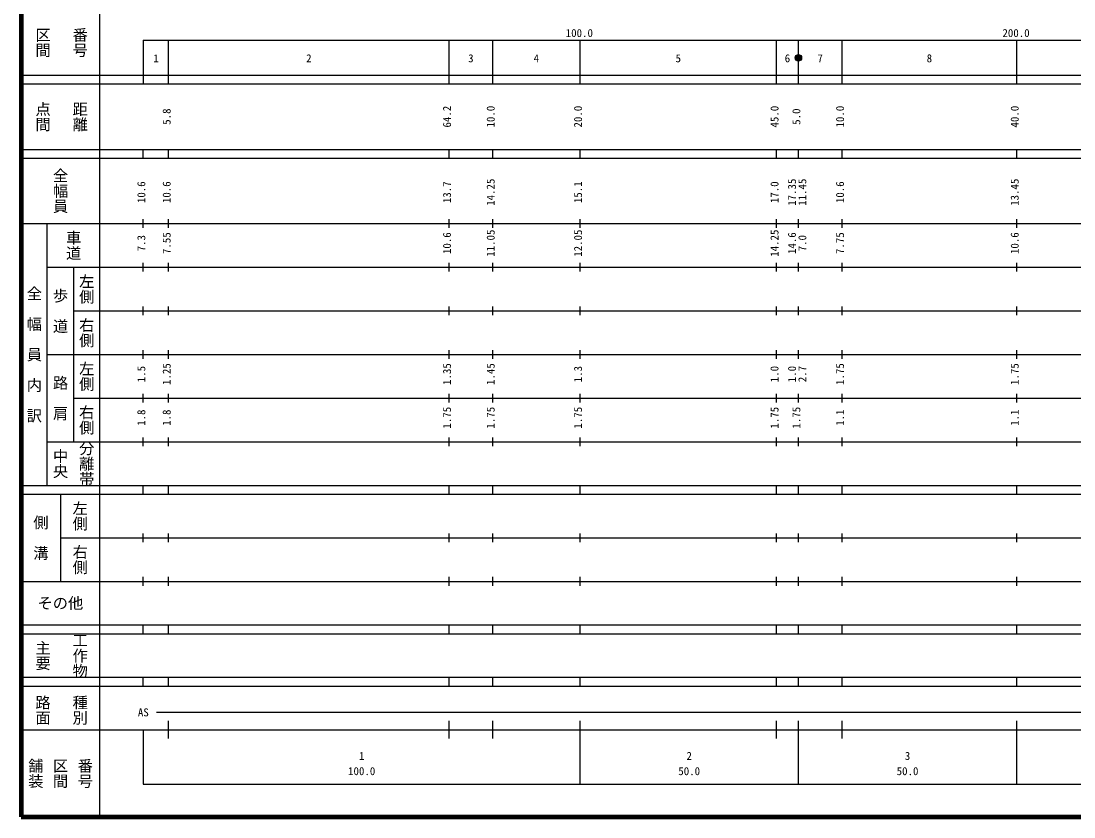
# Model space of a CAD drawing. Units: millimetres on the paper, enlarged 1000 times. Extents: x 40000 to 680000, y 20000 to 380000.
# Drawn here: x 40000 to 281104, y 20000 to 202409 of the extents above; entities that cross this region are included whole.
import ezdxf
from ezdxf.enums import TextEntityAlignment as Align

# ---------------------------------------------------------------- set-up
doc = ezdxf.new("R2010")
doc.units = ezdxf.units.MM
doc.header["$LTSCALE"] = 1000
doc.header["$PDMODE"] = 32
doc.header["$PDSIZE"] = 500
doc.layers.add('M-TTL', color=2, linetype='Continuous', lineweight=140)
doc.layers.add('M-TTL-BAND', color=7, linetype='Continuous', lineweight=25)
doc.styles.add('@ＭＳ ゴシック', font='')
doc.styles.add('ＭＳ ゴシック', font='')
doc.styles.get('@ＭＳ ゴシック').set_extended_font_data('@MS Gothic')
doc.styles.get('ＭＳ ゴシック').set_extended_font_data('MS Gothic')

msp = doc.modelspace()

# ---------------------------------------------------------------- linework, layer by layer
at = {"layer": 'M-TTL'}
for p, q in [((40000, 380000), (40000, 20000)), ((40000, 20000), (680000, 20000))]:
    msp.add_line(p, q, dxfattribs=at)
at = {"layer": 'M-TTL-BAND'}
for p, q in [((58000, 370000), (58000, 20000)), ((68000, 198000), (579000, 198000)), ((68000, 198000), (68000, 188000)), ((73800, 188000), (73800, 198000)), ((138000, 188000), (138000, 198000)), ((148000, 188000), (148000, 198000)), ((168000, 188000), (168000, 198000)), ((213000, 188000), (213000, 198000)), ((218000, 188000), (218000, 198000)), ((228000, 188000), (228000, 198000)), ((268000, 188000), (268000, 198000)), ((40000, 190000), (579000, 190000)), ((40000, 188000), (579000, 188000)), ((40000, 173000), (579000, 173000)), ((68000, 171000), (68000, 173000)), ((73800, 171000), (73800, 173000)), ((138000, 171000), (138000, 173000)), ((148000, 171000), (148000, 173000)), ((168000, 171000), (168000, 173000)), ((213000, 171000), (213000, 173000)), ((218000, 171000), (218000, 173000)), ((228000, 171000), (228000, 173000)), ((268000, 171000), (268000, 173000)), ((40000, 171000), (579000, 171000)), ((68000, 155000), (68000, 157000)), ((73800, 155000), (73800, 157000)), ((138000, 155000), (138000, 157000)), ((148000, 155000), (148000, 157000)), ((168000, 155000), (168000, 157000)), ((213000, 155000), (213000, 157000)), ((218000, 155000), (218000, 157000)), ((228000, 155000), (228000, 157000)), ((268000, 155000), (268000, 157000)), ((40000, 156000), (579000, 156000)), ((46000, 96000), (46000, 156000)), ((46000, 146000), (579000, 146000)), ((52000, 146000), (52000, 106000)), ((68000, 145000), (68000, 147000)), ((73800, 145000), (73800, 147000)), ((138000, 145000), (138000, 147000)), ((148000, 145000), (148000, 147000)), ((168000, 145000), (168000, 147000)), ((213000, 145000), (213000, 147000)), ((218000, 145000), (218000, 147000)), ((228000, 145000), (228000, 147000)), ((268000, 145000), (268000, 147000)), ((52000, 136000), (579000, 136000)), ((68000, 135000), (68000, 137000)), ((73800, 135000), (73800, 137000)), ((138000, 135000), (138000, 137000)), ((148000, 135000), (148000, 137000)), ((168000, 135000), (168000, 137000)), ((213000, 135000), (213000, 137000)), ((218000, 135000), (218000, 137000)), ((228000, 135000), (228000, 137000)), ((268000, 135000), (268000, 137000)), ((46000, 126000), (579000, 126000)), ((68000, 125000), (68000, 127000)), ((73800, 125000), (73800, 127000)), ((138000, 125000), (138000, 127000)), ((148000, 125000), (148000, 127000)), ((168000, 125000), (168000, 127000)), ((213000, 125000), (213000, 127000)), ((218000, 125000), (218000, 127000)), ((228000, 125000), (228000, 127000)), ((268000, 125000), (268000, 127000)), ((52000, 116000), (579000, 116000)), ((68000, 115000), (68000, 117000)), ((73800, 115000), (73800, 117000)), ((138000, 115000), (138000, 117000)), ((148000, 115000), (148000, 117000)), ((168000, 115000), (168000, 117000)), ((213000, 115000), (213000, 117000)), ((218000, 115000), (218000, 117000)), ((228000, 115000), (228000, 117000)), ((268000, 115000), (268000, 117000)), ((68000, 105000), (68000, 107000)), ((73800, 105000), (73800, 107000)), ((138000, 105000), (138000, 107000)), ((148000, 105000), (148000, 107000)), ((168000, 105000), (168000, 107000)), ((213000, 105000), (213000, 107000)), ((218000, 105000), (218000, 107000)), ((228000, 105000), (228000, 107000)), ((268000, 105000), (268000, 107000)), ((46000, 106000), (579000, 106000)), ((40000, 96000), (579000, 96000)), ((68000, 94000), (68000, 96000)), ((73800, 94000), (73800, 96000)), ((138000, 94000), (138000, 96000)), ((148000, 94000), (148000, 96000)), ((168000, 94000), (168000, 96000)), ((213000, 94000), (213000, 96000)), ((218000, 94000), (218000, 96000)), ((228000, 94000), (228000, 96000)), ((268000, 94000), (268000, 96000)), ((40000, 94000), (579000, 94000)), ((49000, 94000), (49000, 74000)), ((68000, 83000), (68000, 85000)), ((73800, 83000), (73800, 85000)), ((138000, 83000), (138000, 85000)), ((148000, 83000), (148000, 85000)), ((168000, 83000), (168000, 85000)), ((213000, 83000), (213000, 85000)), ((218000, 83000), (218000, 85000)), ((228000, 83000), (228000, 85000)), ((268000, 83000), (268000, 85000)), ((49000, 84000), (579000, 84000)), ((68000, 73000), (68000, 75000)), ((73800, 73000), (73800, 75000)), ((138000, 73000), (138000, 75000)), ((148000, 73000), (148000, 75000)), ((168000, 73000), (168000, 75000)), ((213000, 73000), (213000, 75000)), ((218000, 73000), (218000, 75000)), ((228000, 73000), (228000, 75000)), ((268000, 73000), (268000, 75000)), ((40000, 74000), (579000, 74000)), ((40000, 64000), (579000, 64000)), ((68000, 62000), (68000, 64000)), ((73800, 62000), (73800, 64000)), ((138000, 62000), (138000, 64000)), ((148000, 62000), (148000, 64000)), ((168000, 62000), (168000, 64000)), ((213000, 62000), (213000, 64000)), ((218000, 62000), (218000, 64000)), ((228000, 62000), (228000, 64000)), ((268000, 62000), (268000, 64000)), ((40000, 62000), (579000, 62000)), ((40000, 52000), (579000, 52000)), ((68000, 50000), (68000, 52000)), ((73800, 50000), (73800, 52000)), ((138000, 50000), (138000, 52000)), ((148000, 50000), (148000, 52000)), ((168000, 50000), (168000, 52000)), ((213000, 50000), (213000, 52000)), ((218000, 50000), (218000, 52000)), ((228000, 50000), (228000, 52000)), ((268000, 50000), (268000, 52000)), ((40000, 50000), (579000, 50000)), ((71000, 44000), (565000, 44000)), ((73800, 38000), (73800, 42000)), ((138000, 38000), (138000, 42000)), ((148000, 38000), (148000, 42000)), ((168000, 27500), (168000, 42000)), ((213000, 38000), (213000, 42000)), ((218000, 27500), (218000, 42000)), ((228000, 38000), (228000, 42000)), ((268000, 27500), (268000, 42000)), ((40000, 40000), (579000, 40000)), ((68000, 40000), (68000, 27500)), ((68000, 27500), (579000, 27500))]:
    msp.add_line(p, q, dxfattribs=at)
for radius in [750, 600, 450, 300, 150, 100]:
    msp.add_circle((218000, 194000), radius, dxfattribs=at)
msp.add_point((218000, 194000), dxfattribs=at)

# ---------------------------------------------------------------- texts
at = {"layer": 'M-TTL-BAND', "style": '@ＭＳ ゴシック'}
for s, p in [('区間', (45000, 197500)), ('番号', (53500, 197500)), ('点間', (45000, 180500)), ('距離', (53500, 180500)), ('全幅員', (49000, 163500)), ('車道', (52000, 151000)), ('左側', (55000, 141000)), ('全\u3000幅\u3000員\u3000内\u3000訳', (43000, 126000)), ('歩\u3000道', (49000, 136000)), ('右側', (55000, 131000)), ('左側', (55000, 121000)), ('路\u3000肩', (49000, 116000)), ('右側', (55000, 111000)), ('中央', (49000, 101000)), ('分離帯', (55000, 101000)), ('左側', (53500, 89000)), ('側\u3000溝', (44500, 84000)), ('右側', (53500, 79000)), ('主要', (45000, 57000)), ('工作物', (53500, 57000)), ('路面', (45000, 44500)), ('種別', (53500, 44500)), ('舗装', (43333, 30000)), ('区間', (49000, 30000)), ('番号', (54667, 30000))]:
    msp.add_text(s, height=2566, rotation=270, dxfattribs=at).set_placement(p, align=Align.MIDDLE_CENTER)
at = {"layer": 'M-TTL-BAND', "style": 'ＭＳ ゴシック'}
for s, p in [('100.0', (167844, 198195)), ('200.0', (267844, 198195)), ('1', (70900, 192405)), ('2', (105900, 192405)), ('3', (143000, 192405)), ('4', (158000, 192405)), ('5', (190500, 192405)), ('6', (215500, 192405)), ('7', (223000, 192405)), ('8', (248000, 192405)), ('AS', (68000, 42500)), ('1', (118000, 32523)), ('2', (193000, 32523)), ('3', (243000, 32523)), ('100.0', (118000, 29033)), ('50.0', (193000, 29033)), ('50.0', (243000, 29033))]:
    msp.add_text(s, height=1833, dxfattribs=at).set_placement(p, align=Align.BOTTOM_CENTER)
for s, p in [('5.8', (74800, 180500)), ('64.2', (139000, 180500)), ('10.0', (149000, 180500)), ('20.0', (169000, 180500)), ('45.0', (214000, 180500)), ('5.0', (219000, 180500)), ('10.0', (229000, 180500)), ('40.0', (269000, 180500)), ('10.6', (69000, 163174)), ('10.6', (74800, 163174)), ('13.7', (139000, 163174)), ('14.25', (149000, 163174)), ('15.1', (169000, 163174)), ('17.0', (214000, 163174)), ('17.35', (218000, 163174)), ('11.45', (220370, 163174)), ('10.6', (229000, 163174)), ('13.45', (269000, 163174)), ('11.05', (149000, 151500)), ('12.05', (169000, 151500)), ('14.25', (214000, 151500)), ('7.3', (69000, 151500)), ('7.55', (74800, 151500)), ('10.6', (139000, 151500)), ('14.6', (218000, 151500)), ('7.0', (220370, 151500)), ('7.75', (229000, 151500)), ('10.6', (269000, 151500)), ('1.5', (69000, 121500)), ('1.25', (74800, 121500)), ('1.35', (139000, 121500)), ('1.45', (149000, 121500)), ('1.3', (169000, 121500)), ('1.0', (214000, 121500)), ('1.0', (218000, 121500)), ('2.7', (220370, 121500)), ('1.75', (229000, 121500)), ('1.75', (269000, 121500)), ('1.75', (139000, 111500)), ('1.75', (149000, 111500)), ('1.75', (169000, 111500)), ('1.75', (214000, 111500)), ('1.75', (219000, 111500)), ('1.8', (69000, 111500)), ('1.8', (74800, 111500)), ('1.1', (229000, 111500)), ('1.1', (269000, 111500))]:
    msp.add_text(s, height=1833, rotation=90, dxfattribs=at).set_placement(p, align=Align.BOTTOM_CENTER)
msp.add_text('その他', height=2566, dxfattribs=at).set_placement((49000, 69000), align=Align.MIDDLE_CENTER)

doc.saveas('drawing.dxf')
